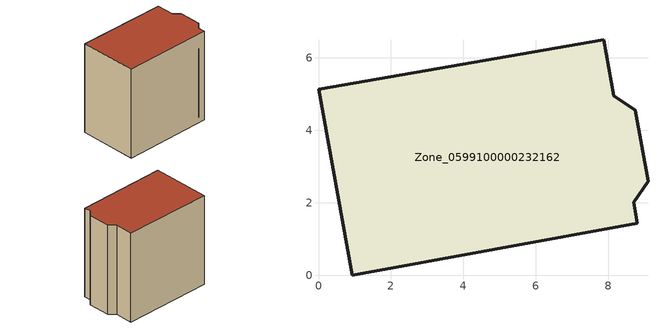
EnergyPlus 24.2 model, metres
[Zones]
Zone_0599100000232162
 floor ground (C_G): 0,5.14 7.88,6.5 8.16,4.95 8.75,4.55 9.1,2.6 8.7,2.02 8.81,1.43 0.93,0 z0
 wall outside (C_F): 0.93,0 8.81,1.43 8.7,2.02 9.1,2.6 8.75,4.55 8.16,4.95 7.88,6.5 0,5.14 0.93,0 z0:8.29
 roof outside (C_R): 7.88,6.5 0,5.14 0.93,0 8.81,1.43 8.7,2.02 9.1,2.6 8.75,4.55 8.16,4.95 z8.29
[BUILDING]
Pand.0599100000232162: North Axis=0; Terrain=City; Loads Convergence Tolerance Value=0.04; Temperature Convergence Tolerance Value=0.4; Solar Distribution=FullExterior; Maximum Number of Warmup Days=25; Minimum Number of Warmup Days=1
[Site:Location]
Rotterdam.The.Hague.AP_ZH_NLD Design_Conditions: Latitude=51.96; Longitude=4.45; Time Zone=1; Elevation=-4.5
[SITE:GROUNDTEMPERATURE:BUILDINGSURFACE]
18, 18, 18, 18, 18, 18, 18, 18, 18, 18, 18, 18
[MATERIAL] Thermal Absorptance=0.9; Solar Absorptance=0.7; Visible Absorptance=0.7
Name | Roughness | Thickness | Conductivity | Density | Specific Heat
G.TC.1946 | MediumSmooth | 0.15 | 1 | 540 | 1210
F.TC.1946 | Rough | 0.3 | 0.857143 | 1920 | 840
R.TC.1946 | MediumRough | 0.2 | 0.909091 | 1500 | 1000
[CONSTRUCTION]
C_G: G.TC.1946
C_F: F.TC.1946
C_R: R.TC.1946
[ZONE]
Zone_0599100000232162: Type=1; Multiplier=1; Ceiling Height=Autocalculate; Volume=Autocalculate; Floor Area=autocalculate; Part of Total Floor Area=Yes
[ZONEINFILTRATION:DESIGNFLOWRATE]
Infil_Zone_0599100000232162: Zone or ZoneList or Space or SpaceList=Zone_0599100000232162; Schedule=AlwaysOn; Design Flow Rate Calculation Method=Flow/Area; Flow Rate per Floor Area=0.003; Constant Term Coefficient=1; Temperature Term Coefficient=0; Velocity Term Coefficient=0; Velocity Squared Term Coefficient=0
[HVACTEMPLATE:ZONE:IDEALLOADSAIRSYSTEM]
Zone_0599100000232162: Maximum Heating Supply Air Temperature=50; Minimum Cooling Supply Air Temperature=13; Maximum Heating Supply Air Humidity Ratio=0.0156; Minimum Cooling Supply Air Humidity Ratio=0.0077; Heating Limit=NoLimit; Cooling Limit=NoLimit; Dehumidification Control Type=ConstantSensibleHeatRatio; Cooling Sensible Heat Ratio=0.7; Dehumidification Setpoint=60; Humidification Control Type=None; Humidification Setpoint=30; Outdoor Air Method=None; Outdoor Air Flow Rate per Person=0.00944; Outdoor Air Flow Rate per Zone Floor Area=0; Outdoor Air Flow Rate per Zone=0; Demand Controlled Ventilation Type=None; Outdoor Air Economizer Type=NoEconomizer; Heat Recovery Type=None; Sensible Heat Recovery Effectiveness=0.7; Latent Heat Recovery Effectiveness=0.65
[ZONECONTROL:THERMOSTAT]
ThermostatControl_Zone_0599100000232162: Zone or ZoneList=Zone_0599100000232162; Control Type Schedule=DualSetpointControlType; Control 1=Thermostat_Zone_0599100000232162; Temperature Difference Between Cutout And Setpoint=0
[THERMOSTATSETPOINT:DUALSETPOINT]
Thermostat_Zone_0599100000232162: Heating Setpoint Temperature Schedule=HeatingSetpoint_Zone_0599100000232162; Cooling Setpoint Temperature Schedule=CoolingSetpoint_Zone_0599100000232162
[SCHEDULE:COMPACT]
HeatingSetpoint_Zone_0599100000232162: Through: 12/31, For: AllDays, Until: 24:00, 21
CoolingSetpoint_Zone_0599100000232162: Through: 12/31, For: AllDays, Until: 24:00, 24
DualSetpointControlType: Through: 12/31, For: AllDays, Until: 24:00, 4
AlwaysOn: Through: 12/31, For: AllDays, Until: 24:00, 1
